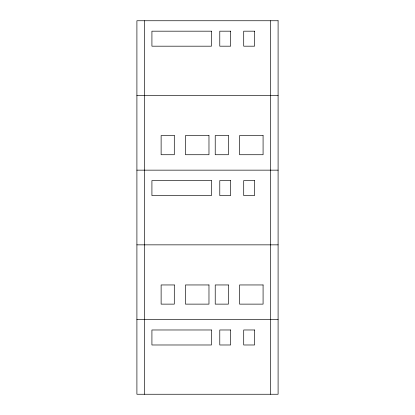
<?xml version="1.0" encoding="UTF-8"?>
<svg xmlns="http://www.w3.org/2000/svg" width="415" height="415" viewBox="0 0 415 415"><rect width="100%" height="100%" fill="white"/><g stroke="black" fill="none" stroke-linecap="round" stroke-linejoin="round"><path stroke-width="0.62" d="M136.903 95.45L278.097 95.45M136.903 170.15L278.097 170.15M136.903 244.85L278.097 244.85M136.903 319.55L278.097 319.55M270.663 20.75L270.663 394.25M144.337 20.75L144.337 394.25M278.097 20.75L136.903 20.75L136.903 394.25L278.097 394.25L278.097 20.75M211.443 31.177L151.921 31.177L151.921 46.184L211.443 46.184L211.443 31.177M230.621 31.177L219.779 31.177L219.779 46.184L230.621 46.184L230.621 31.177M254.545 31.177L243.709 31.177L243.709 46.184L254.545 46.184L254.545 31.177M174.295 135.555L161.124 135.555L161.124 154.728L174.295 154.728L174.295 135.555M208.973 135.555L185.464 135.555L185.464 154.728L208.973 154.728L208.973 135.555M228.395 135.555L215.224 135.555L215.224 154.728L228.395 154.728L228.395 135.555M263.079 135.555L239.569 135.555L239.569 154.728L263.079 154.728L263.079 135.555M211.443 180.577L151.921 180.577L151.921 195.584L211.443 195.584L211.443 180.577M230.621 180.577L219.779 180.577L219.779 195.584L230.621 195.584L230.621 180.577M254.545 180.577L243.709 180.577L243.709 195.584L254.545 195.584L254.545 180.577M174.295 284.955L161.124 284.955L161.124 304.128L174.295 304.128L174.295 284.955M208.973 284.955L185.464 284.955L185.464 304.128L208.973 304.128L208.973 284.955M228.395 284.955L215.224 284.955L215.224 304.128L228.395 304.128L228.395 284.955M263.079 284.955L239.569 284.955L239.569 304.128L263.079 304.128L263.079 284.955M211.443 329.977L151.921 329.977L151.921 344.984L211.443 344.984L211.443 329.977M230.621 329.977L219.779 329.977L219.779 344.984L230.621 344.984L230.621 329.977M254.545 329.977L243.709 329.977L243.709 344.984L254.545 344.984L254.545 329.977"/></g></svg>
